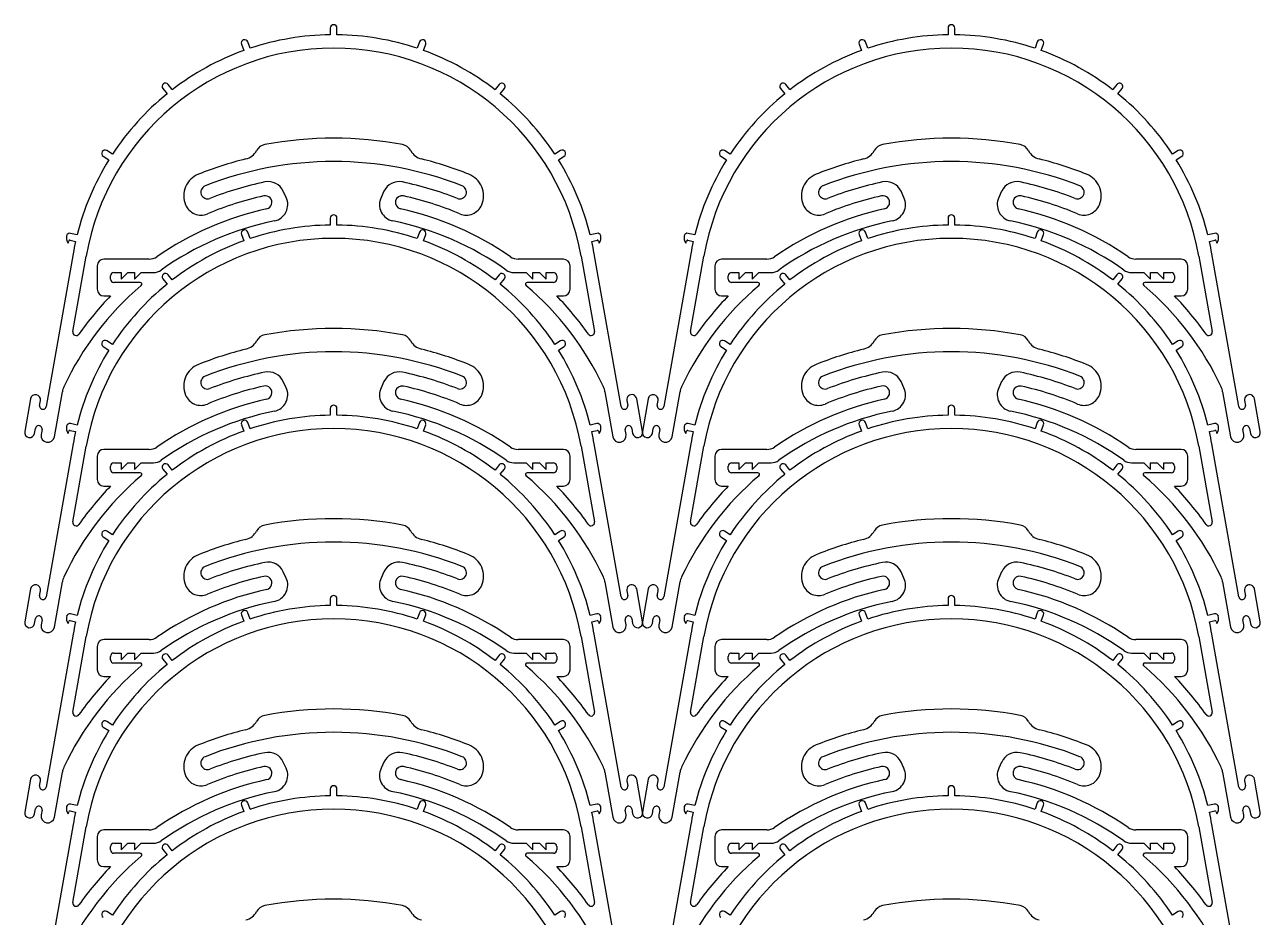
# Model space of a CAD drawing. Header units: millimetres. Extents: x 5 to 375, y 5 to 871.
# Drawn here: x 5.1 to 375.3, y 604 to 871.5 of the extents above; entities that cross this region are included whole.
import ezdxf

# ---------------------------------------------------------------- set-up
doc = ezdxf.new("R2010")
doc.units = ezdxf.units.MM
doc.header["$MEASUREMENT"] = 0

msp = doc.modelspace()

# ---------------------------------------------------------------- linework, layer by layer
at = {"color": 1}
for p, q in [((96.66, 870.46), (96.66, 868.45)), ((98.66, 868.45), (98.66, 870.46)), ((281.71, 870.46), (281.71, 868.45)), ((283.71, 868.45), (283.71, 870.46)), ((72.6, 864.39), (71.94, 866.29)), ((123.38, 866.29), (122.72, 864.39)), ((257.65, 864.39), (256.99, 866.29)), ((308.43, 866.29), (307.77, 864.39)), ((70.05, 865.63), (70.71, 863.73)), ((124.61, 863.73), (125.27, 865.63)), ((255.1, 865.63), (255.76, 863.73)), ((309.66, 863.73), (310.32, 865.63)), ((46.5, 852.33), (47.74, 850.76)), ((49.31, 852), (48.07, 853.57)), ((147.25, 853.57), (146.01, 852)), ((147.58, 850.76), (148.82, 852.33)), ((231.55, 852.33), (232.79, 850.76)), ((234.36, 852), (233.12, 853.57)), ((332.3, 853.57), (331.06, 852)), ((332.63, 850.76), (333.87, 852.33)), ((31.39, 832.65), (29.69, 833.73)), ((165.63, 833.73), (163.93, 832.65)), ((216.44, 832.65), (214.74, 833.73)), ((350.68, 833.73), (348.98, 832.65)), ((28.62, 832.04), (30.31, 830.96)), ((165.01, 830.96), (166.7, 832.04)), ((213.67, 832.04), (215.36, 830.96)), ((350.06, 830.96), (351.75, 832.04)), ((83.45, 819.69), (82.58, 821.55)), ((112.73, 821.55), (111.87, 819.69)), ((268.5, 819.69), (267.63, 821.55)), ((297.78, 821.55), (296.92, 819.69)), ((96.66, 813.46), (96.66, 811.45)), ((98.66, 811.45), (98.66, 813.46)), ((281.71, 813.46), (281.71, 811.45)), ((283.71, 811.45), (283.71, 813.46)), ((20.8, 808.49), (18.85, 808.95)), ((70.05, 808.63), (70.71, 806.73)), ((72.6, 807.39), (71.94, 809.29)), ((123.38, 809.29), (122.72, 807.39)), ((124.61, 806.73), (125.27, 808.63)), ((176.47, 808.95), (174.52, 808.49)), ((205.85, 808.49), (203.9, 808.95)), ((255.1, 808.63), (255.76, 806.73)), ((257.65, 807.39), (256.99, 809.29)), ((308.43, 809.29), (307.77, 807.39)), ((309.66, 806.73), (310.32, 808.63)), ((361.52, 808.95), (359.57, 808.49)), ((18.16, 806.03), (18.3, 806.64)), ((18.75, 806.92), (20.34, 806.54)), ((174.98, 806.54), (176.57, 806.92)), ((177.02, 806.64), (177.16, 806.03)), ((203.21, 806.03), (203.35, 806.64)), ((203.8, 806.92), (205.39, 806.54)), ((360.03, 806.54), (361.62, 806.92)), ((362.07, 806.64), (362.21, 806.03)), ((19.61, 802.85), (11.53, 757.06)), ((19.55, 779.51), (23.55, 802.16)), ((42.41, 801.22), (28.84, 801.22)), ((166.48, 801.22), (152.91, 801.22)), ((171.77, 802.16), (175.77, 779.51)), ((183.79, 757.06), (175.71, 802.85)), ((204.66, 802.85), (196.58, 757.06)), ((204.6, 779.51), (208.6, 802.16)), ((227.46, 801.22), (213.89, 801.22)), ((351.53, 801.22), (337.96, 801.22)), ((356.82, 802.16), (360.82, 779.51)), ((368.84, 757.06), (360.76, 802.85)), ((26.84, 799.22), (26.84, 792.22)), ((30.84, 795.22), (30.84, 796.22)), ((31.84, 797.22), (33.96, 797.22)), ((33.96, 797.22), (33.96, 795.22)), ((33.96, 795.22), (35.96, 797.22)), ((35.96, 797.22), (37.96, 797.22)), ((37.96, 797.22), (37.96, 795.22)), ((37.96, 795.22), (39.96, 797.22)), ((39.96, 797.22), (43.67, 797.22)), ((49.31, 795), (48.07, 796.57)), ((147.25, 796.57), (146.01, 795)), ((151.65, 797.22), (155.36, 797.22)), ((155.36, 797.22), (157.36, 795.22)), ((157.36, 795.22), (157.36, 797.22)), ((157.36, 797.22), (159.36, 797.22)), ((159.36, 797.22), (161.36, 795.22)), ((161.36, 795.22), (161.36, 797.22)), ((161.36, 797.22), (163.48, 797.22)), ((164.48, 796.22), (164.48, 795.22)), ((168.48, 792.22), (168.48, 799.22)), ((211.89, 799.22), (211.89, 792.22)), ((215.89, 795.22), (215.89, 796.22)), ((216.89, 797.22), (219.01, 797.22)), ((219.01, 797.22), (219.01, 795.22)), ((219.01, 795.22), (221.01, 797.22)), ((221.01, 797.22), (223.01, 797.22)), ((223.01, 797.22), (223.01, 795.22)), ((223.01, 795.22), (225.01, 797.22)), ((225.01, 797.22), (228.72, 797.22)), ((234.36, 795), (233.12, 796.57)), ((332.3, 796.57), (331.06, 795)), ((336.7, 797.22), (340.41, 797.22)), ((340.41, 797.22), (342.41, 795.22)), ((342.41, 795.22), (342.41, 797.22)), ((342.41, 797.22), (344.41, 797.22)), ((344.41, 797.22), (346.41, 795.22)), ((346.41, 795.22), (346.41, 797.22)), ((346.41, 797.22), (348.53, 797.22)), ((349.53, 796.22), (349.53, 795.22)), ((353.53, 792.22), (353.53, 799.22)), ((39.71, 794.22), (31.84, 794.22)), ((46.5, 795.33), (47.74, 793.76)), ((147.58, 793.76), (148.82, 795.33)), ((163.48, 794.22), (155.61, 794.22)), ((224.76, 794.22), (216.89, 794.22)), ((231.55, 795.33), (232.79, 793.76)), ((332.63, 793.76), (333.87, 795.33)), ((348.53, 794.22), (340.66, 794.22)), ((28.84, 790.22), (30.84, 790.22)), ((164.48, 790.22), (166.48, 790.22)), ((213.89, 790.22), (215.89, 790.22)), ((349.53, 790.22), (351.53, 790.22)), ((28.62, 775.04), (30.31, 773.96)), ((31.39, 775.65), (29.69, 776.73)), ((165.63, 776.73), (163.93, 775.65)), ((165.01, 773.96), (166.7, 775.04)), ((213.67, 775.04), (215.36, 773.96)), ((216.44, 775.65), (214.74, 776.73)), ((350.68, 776.73), (348.98, 775.65)), ((350.06, 773.96), (351.75, 775.04)), ((83.45, 762.69), (82.58, 764.55)), ((112.73, 764.55), (111.87, 762.69)), ((268.5, 762.69), (267.63, 764.55)), ((297.78, 764.55), (296.92, 762.69)), ((6.87, 759.4), (5.13, 749.55)), ((9.56, 757.4), (9.82, 758.88)), ((13.99, 747.99), (16.38, 761.5)), ((178.94, 761.5), (181.33, 747.99)), ((185.5, 758.88), (185.76, 757.4)), ((190.19, 749.55), (188.45, 759.4)), ((191.92, 759.4), (190.18, 749.55)), ((194.61, 757.4), (194.87, 758.88)), ((199.04, 747.99), (201.43, 761.5)), ((363.99, 761.5), (366.38, 747.99)), ((370.55, 758.88), (370.81, 757.4)), ((375.24, 749.55), (373.5, 759.4)), ((96.66, 756.46), (96.66, 754.45)), ((98.66, 754.45), (98.66, 756.46)), ((281.71, 756.46), (281.71, 754.45)), ((283.71, 754.45), (283.71, 756.46)), ((20.8, 751.49), (18.85, 751.95)), ((70.05, 751.63), (70.71, 749.73)), ((72.6, 750.39), (71.94, 752.29)), ((123.38, 752.29), (122.72, 750.39)), ((124.61, 749.73), (125.27, 751.63)), ((176.47, 751.95), (174.52, 751.49)), ((205.85, 751.49), (203.9, 751.95)), ((255.1, 751.63), (255.76, 749.73)), ((257.65, 750.39), (256.99, 752.29)), ((308.43, 752.29), (307.77, 750.39)), ((309.66, 749.73), (310.32, 751.63)), ((361.52, 751.95), (359.57, 751.49)), ((8.09, 749.03), (8.35, 750.51)), ((10.32, 750.16), (10.05, 748.69)), ((18.16, 749.03), (18.3, 749.64)), ((18.75, 749.92), (20.34, 749.54)), ((174.98, 749.54), (176.57, 749.92)), ((177.02, 749.64), (177.16, 749.03)), ((185.26, 748.69), (185, 750.16)), ((186.97, 750.51), (187.23, 749.03)), ((193.14, 749.03), (193.4, 750.51)), ((195.37, 750.16), (195.1, 748.69)), ((203.21, 749.03), (203.35, 749.64)), ((203.8, 749.92), (205.39, 749.54)), ((360.03, 749.54), (361.62, 749.92)), ((362.07, 749.64), (362.21, 749.03)), ((370.31, 748.69), (370.05, 750.16)), ((372.02, 750.51), (372.28, 749.03)), ((19.61, 745.85), (11.53, 700.06)), ((19.55, 722.51), (23.55, 745.16)), ((42.41, 744.22), (28.84, 744.22)), ((166.48, 744.22), (152.91, 744.22)), ((171.77, 745.16), (175.77, 722.51)), ((183.79, 700.06), (175.71, 745.85)), ((204.66, 745.85), (196.58, 700.06)), ((204.6, 722.51), (208.6, 745.16)), ((227.46, 744.22), (213.89, 744.22)), ((351.53, 744.22), (337.96, 744.22)), ((356.82, 745.16), (360.82, 722.51)), ((368.84, 700.06), (360.76, 745.85)), ((26.84, 742.22), (26.84, 735.22)), ((168.48, 735.22), (168.48, 742.22)), ((211.89, 742.22), (211.89, 735.22)), ((353.53, 735.22), (353.53, 742.22)), ((30.84, 738.22), (30.84, 739.22)), ((31.84, 740.22), (33.96, 740.22)), ((39.71, 737.22), (31.84, 737.22)), ((33.96, 740.22), (33.96, 738.22)), ((33.96, 738.22), (35.96, 740.22)), ((35.96, 740.22), (37.96, 740.22)), ((37.96, 740.22), (37.96, 738.22)), ((37.96, 738.22), (39.96, 740.22)), ((39.96, 740.22), (43.67, 740.22)), ((46.5, 738.33), (47.74, 736.76)), ((49.31, 738), (48.07, 739.57)), ((147.25, 739.57), (146.01, 738)), ((147.58, 736.76), (148.82, 738.33)), ((151.65, 740.22), (155.36, 740.22)), ((155.36, 740.22), (157.36, 738.22)), ((163.48, 737.22), (155.61, 737.22)), ((157.36, 738.22), (157.36, 740.22)), ((157.36, 740.22), (159.36, 740.22)), ((159.36, 740.22), (161.36, 738.22)), ((161.36, 738.22), (161.36, 740.22)), ((161.36, 740.22), (163.48, 740.22)), ((164.48, 739.22), (164.48, 738.22)), ((215.89, 738.22), (215.89, 739.22)), ((216.89, 740.22), (219.01, 740.22)), ((224.76, 737.22), (216.89, 737.22)), ((219.01, 740.22), (219.01, 738.22)), ((219.01, 738.22), (221.01, 740.22)), ((221.01, 740.22), (223.01, 740.22)), ((223.01, 740.22), (223.01, 738.22)), ((223.01, 738.22), (225.01, 740.22)), ((225.01, 740.22), (228.72, 740.22)), ((231.55, 738.33), (232.79, 736.76)), ((234.36, 738), (233.12, 739.57)), ((332.3, 739.57), (331.06, 738)), ((332.63, 736.76), (333.87, 738.33)), ((336.7, 740.22), (340.41, 740.22)), ((340.41, 740.22), (342.41, 738.22)), ((348.53, 737.22), (340.66, 737.22)), ((342.41, 738.22), (342.41, 740.22)), ((342.41, 740.22), (344.41, 740.22)), ((344.41, 740.22), (346.41, 738.22)), ((346.41, 738.22), (346.41, 740.22)), ((346.41, 740.22), (348.53, 740.22)), ((349.53, 739.22), (349.53, 738.22)), ((28.84, 733.22), (30.84, 733.22)), ((164.48, 733.22), (166.48, 733.22)), ((213.89, 733.22), (215.89, 733.22)), ((349.53, 733.22), (351.53, 733.22)), ((31.39, 718.65), (29.69, 719.73)), ((165.63, 719.73), (163.93, 718.65)), ((216.44, 718.65), (214.74, 719.73)), ((350.68, 719.73), (348.98, 718.65)), ((28.62, 718.04), (30.31, 716.96)), ((165.01, 716.96), (166.7, 718.04)), ((213.67, 718.04), (215.36, 716.96)), ((350.06, 716.96), (351.75, 718.04)), ((83.45, 705.69), (82.58, 707.55)), ((112.73, 707.55), (111.87, 705.69)), ((268.5, 705.69), (267.63, 707.55)), ((297.78, 707.55), (296.92, 705.69)), ((13.99, 690.99), (16.38, 704.5)), ((178.94, 704.5), (181.33, 690.99)), ((199.04, 690.99), (201.43, 704.5)), ((363.99, 704.5), (366.38, 690.99)), ((6.87, 702.4), (5.13, 692.55)), ((9.56, 700.4), (9.82, 701.88)), ((185.5, 701.88), (185.76, 700.4)), ((190.19, 692.55), (188.45, 702.4)), ((191.92, 702.4), (190.18, 692.55)), ((194.61, 700.4), (194.87, 701.88)), ((370.55, 701.88), (370.81, 700.4)), ((375.24, 692.55), (373.5, 702.4)), ((96.66, 699.46), (96.66, 697.45)), ((98.66, 697.45), (98.66, 699.46)), ((281.71, 699.46), (281.71, 697.45)), ((283.71, 697.45), (283.71, 699.46)), ((8.09, 692.03), (8.35, 693.51)), ((10.32, 693.16), (10.05, 691.69)), ((18.16, 692.03), (18.3, 692.64)), ((18.75, 692.92), (20.34, 692.54)), ((20.8, 694.49), (18.85, 694.95)), ((70.05, 694.63), (70.71, 692.73)), ((72.6, 693.39), (71.94, 695.29)), ((123.38, 695.29), (122.72, 693.39)), ((124.61, 692.73), (125.27, 694.63)), ((176.47, 694.95), (174.52, 694.49)), ((174.98, 692.54), (176.57, 692.92)), ((177.02, 692.64), (177.16, 692.03)), ((185.26, 691.69), (185, 693.16)), ((186.97, 693.51), (187.23, 692.03)), ((193.14, 692.03), (193.4, 693.51)), ((195.37, 693.16), (195.1, 691.69)), ((203.21, 692.03), (203.35, 692.64)), ((203.8, 692.92), (205.39, 692.54)), ((205.85, 694.49), (203.9, 694.95)), ((255.1, 694.63), (255.76, 692.73)), ((257.65, 693.39), (256.99, 695.29)), ((308.43, 695.29), (307.77, 693.39)), ((309.66, 692.73), (310.32, 694.63)), ((361.52, 694.95), (359.57, 694.49)), ((360.03, 692.54), (361.62, 692.92)), ((362.07, 692.64), (362.21, 692.03)), ((370.31, 691.69), (370.05, 693.16)), ((372.02, 693.51), (372.28, 692.03)), ((19.61, 688.85), (11.53, 643.06)), ((183.79, 643.06), (175.71, 688.85)), ((204.66, 688.85), (196.58, 643.06)), ((368.84, 643.06), (360.76, 688.85)), ((19.55, 665.51), (23.55, 688.16)), ((26.84, 685.22), (26.84, 678.22)), ((42.41, 687.22), (28.84, 687.22)), ((166.48, 687.22), (152.91, 687.22)), ((168.48, 678.22), (168.48, 685.22)), ((171.77, 688.16), (175.77, 665.51)), ((204.6, 665.51), (208.6, 688.16)), ((211.89, 685.22), (211.89, 678.22)), ((227.46, 687.22), (213.89, 687.22)), ((351.53, 687.22), (337.96, 687.22)), ((353.53, 678.22), (353.53, 685.22)), ((356.82, 688.16), (360.82, 665.51)), ((30.84, 681.22), (30.84, 682.22)), ((31.84, 683.22), (33.96, 683.22)), ((33.96, 683.22), (33.96, 681.22)), ((33.96, 681.22), (35.96, 683.22)), ((35.96, 683.22), (37.96, 683.22)), ((37.96, 683.22), (37.96, 681.22)), ((37.96, 681.22), (39.96, 683.22)), ((39.96, 683.22), (43.67, 683.22)), ((46.5, 681.33), (47.74, 679.76)), ((49.31, 681), (48.07, 682.57)), ((147.25, 682.57), (146.01, 681)), ((147.58, 679.76), (148.82, 681.33)), ((151.65, 683.22), (155.36, 683.22)), ((155.36, 683.22), (157.36, 681.22)), ((157.36, 681.22), (157.36, 683.22)), ((157.36, 683.22), (159.36, 683.22)), ((159.36, 683.22), (161.36, 681.22)), ((161.36, 681.22), (161.36, 683.22)), ((161.36, 683.22), (163.48, 683.22)), ((164.48, 682.22), (164.48, 681.22)), ((215.89, 681.22), (215.89, 682.22)), ((216.89, 683.22), (219.01, 683.22)), ((219.01, 683.22), (219.01, 681.22)), ((219.01, 681.22), (221.01, 683.22)), ((221.01, 683.22), (223.01, 683.22)), ((223.01, 683.22), (223.01, 681.22)), ((223.01, 681.22), (225.01, 683.22)), ((225.01, 683.22), (228.72, 683.22)), ((231.55, 681.33), (232.79, 679.76)), ((234.36, 681), (233.12, 682.57)), ((332.3, 682.57), (331.06, 681)), ((332.63, 679.76), (333.87, 681.33)), ((336.7, 683.22), (340.41, 683.22)), ((340.41, 683.22), (342.41, 681.22)), ((342.41, 681.22), (342.41, 683.22)), ((342.41, 683.22), (344.41, 683.22)), ((344.41, 683.22), (346.41, 681.22)), ((346.41, 681.22), (346.41, 683.22)), ((346.41, 683.22), (348.53, 683.22)), ((349.53, 682.22), (349.53, 681.22)), ((39.71, 680.22), (31.84, 680.22)), ((163.48, 680.22), (155.61, 680.22)), ((224.76, 680.22), (216.89, 680.22)), ((348.53, 680.22), (340.66, 680.22)), ((28.84, 676.22), (30.84, 676.22)), ((164.48, 676.22), (166.48, 676.22)), ((213.89, 676.22), (215.89, 676.22)), ((349.53, 676.22), (351.53, 676.22)), ((31.39, 661.65), (29.69, 662.73)), ((165.63, 662.73), (163.93, 661.65)), ((216.44, 661.65), (214.74, 662.73)), ((350.68, 662.73), (348.98, 661.65)), ((28.62, 661.04), (30.31, 659.96)), ((165.01, 659.96), (166.7, 661.04)), ((213.67, 661.04), (215.36, 659.96)), ((350.06, 659.96), (351.75, 661.04)), ((83.45, 648.69), (82.58, 650.55)), ((112.73, 650.55), (111.87, 648.69)), ((268.5, 648.69), (267.63, 650.55)), ((297.78, 650.55), (296.92, 648.69)), ((6.87, 645.4), (5.13, 635.55)), ((9.56, 643.4), (9.82, 644.88)), ((13.99, 633.99), (16.38, 647.5)), ((178.94, 647.5), (181.33, 633.99)), ((185.5, 644.88), (185.76, 643.4)), ((190.19, 635.55), (188.45, 645.4)), ((191.92, 645.4), (190.18, 635.55)), ((194.61, 643.4), (194.87, 644.88)), ((199.04, 633.99), (201.43, 647.5)), ((363.99, 647.5), (366.38, 633.99)), ((370.55, 644.88), (370.81, 643.4)), ((375.24, 635.55), (373.5, 645.4)), ((96.66, 642.46), (96.66, 640.45)), ((98.66, 640.45), (98.66, 642.46)), ((281.71, 642.46), (281.71, 640.45)), ((283.71, 640.45), (283.71, 642.46)), ((20.8, 637.49), (18.85, 637.95)), ((70.05, 637.63), (70.71, 635.73)), ((72.6, 636.39), (71.94, 638.29)), ((123.38, 638.29), (122.72, 636.39)), ((124.61, 635.73), (125.27, 637.63)), ((176.47, 637.95), (174.52, 637.49)), ((205.85, 637.49), (203.9, 637.95)), ((255.1, 637.63), (255.76, 635.73)), ((257.65, 636.39), (256.99, 638.29)), ((308.43, 638.29), (307.77, 636.39)), ((309.66, 635.73), (310.32, 637.63)), ((361.52, 637.95), (359.57, 637.49)), ((8.09, 635.03), (8.35, 636.51)), ((10.32, 636.16), (10.05, 634.69)), ((18.16, 635.03), (18.3, 635.64)), ((18.75, 635.92), (20.34, 635.54)), ((174.98, 635.54), (176.57, 635.92)), ((177.02, 635.64), (177.16, 635.03)), ((185.26, 634.69), (185, 636.16)), ((186.97, 636.51), (187.23, 635.03)), ((193.14, 635.03), (193.4, 636.51)), ((195.37, 636.16), (195.1, 634.69)), ((203.21, 635.03), (203.35, 635.64)), ((203.8, 635.92), (205.39, 635.54)), ((360.03, 635.54), (361.62, 635.92)), ((362.07, 635.64), (362.21, 635.03)), ((370.31, 634.69), (370.05, 636.16)), ((372.02, 636.51), (372.28, 635.03)), ((19.61, 631.85), (11.53, 586.06)), ((19.55, 608.51), (23.55, 631.16)), ((42.41, 630.22), (28.84, 630.22)), ((166.48, 630.22), (152.91, 630.22)), ((171.77, 631.16), (175.77, 608.51)), ((183.79, 586.06), (175.71, 631.85)), ((204.66, 631.85), (196.58, 586.06)), ((204.6, 608.51), (208.6, 631.16)), ((227.46, 630.22), (213.89, 630.22)), ((351.53, 630.22), (337.96, 630.22)), ((356.82, 631.16), (360.82, 608.51)), ((368.84, 586.06), (360.76, 631.85)), ((26.84, 628.22), (26.84, 621.22)), ((31.84, 626.22), (33.96, 626.22)), ((33.96, 626.22), (33.96, 624.22)), ((33.96, 624.22), (35.96, 626.22)), ((35.96, 626.22), (37.96, 626.22)), ((37.96, 626.22), (37.96, 624.22)), ((37.96, 624.22), (39.96, 626.22)), ((39.96, 626.22), (43.67, 626.22)), ((49.31, 624), (48.07, 625.57)), ((147.25, 625.57), (146.01, 624)), ((151.65, 626.22), (155.36, 626.22)), ((155.36, 626.22), (157.36, 624.22)), ((157.36, 624.22), (157.36, 626.22)), ((157.36, 626.22), (159.36, 626.22)), ((159.36, 626.22), (161.36, 624.22)), ((161.36, 624.22), (161.36, 626.22)), ((161.36, 626.22), (163.48, 626.22)), ((168.48, 621.22), (168.48, 628.22)), ((211.89, 628.22), (211.89, 621.22)), ((216.89, 626.22), (219.01, 626.22)), ((219.01, 626.22), (219.01, 624.22)), ((219.01, 624.22), (221.01, 626.22)), ((221.01, 626.22), (223.01, 626.22)), ((223.01, 626.22), (223.01, 624.22)), ((223.01, 624.22), (225.01, 626.22)), ((225.01, 626.22), (228.72, 626.22)), ((234.36, 624), (233.12, 625.57)), ((332.3, 625.57), (331.06, 624)), ((336.7, 626.22), (340.41, 626.22)), ((340.41, 626.22), (342.41, 624.22)), ((342.41, 624.22), (342.41, 626.22)), ((342.41, 626.22), (344.41, 626.22)), ((344.41, 626.22), (346.41, 624.22)), ((346.41, 624.22), (346.41, 626.22)), ((346.41, 626.22), (348.53, 626.22)), ((353.53, 621.22), (353.53, 628.22)), ((30.84, 624.22), (30.84, 625.22)), ((39.71, 623.22), (31.84, 623.22)), ((46.5, 624.33), (47.74, 622.76)), ((147.58, 622.76), (148.82, 624.33)), ((163.48, 623.22), (155.61, 623.22)), ((164.48, 625.22), (164.48, 624.22)), ((215.89, 624.22), (215.89, 625.22)), ((224.76, 623.22), (216.89, 623.22)), ((231.55, 624.33), (232.79, 622.76)), ((332.63, 622.76), (333.87, 624.33)), ((348.53, 623.22), (340.66, 623.22)), ((349.53, 625.22), (349.53, 624.22)), ((28.84, 619.22), (30.84, 619.22)), ((164.48, 619.22), (166.48, 619.22)), ((213.89, 619.22), (215.89, 619.22)), ((349.53, 619.22), (351.53, 619.22)), ((31.39, 604.65), (29.69, 605.73)), ((165.63, 605.73), (163.93, 604.65)), ((216.44, 604.65), (214.74, 605.73)), ((350.68, 605.73), (348.98, 604.65))]:
    msp.add_line(p, q, dxfattribs=at)
for centre, radius, start, end in [((97.66, 870.46), 1, 0, 180), ((282.71, 870.46), 1, 0, 180), ((70.99, 865.96), 1, 19.1625, 199.1625), ((97.66, 789.22), 79.23, 90.7231, 108.4394), ((97.66, 789.22), 79.23, 71.5606, 89.2769), ((124.32, 865.96), 1, 340.8375, 160.8375), ((256.04, 865.96), 1, 19.1625, 199.1625), ((282.71, 789.22), 79.23, 90.7231, 108.4394), ((282.71, 789.22), 79.23, 71.5606, 89.2769), ((309.37, 865.96), 1, 340.8375, 160.8375), ((97.66, 789.22), 75.23, 9.9005, 170.0995), ((97.66, 789.22), 79.23, 109.8857, 127.602), ((97.66, 789.22), 79.23, 52.398, 70.1143), ((282.71, 789.22), 75.23, 9.9005, 170.0995), ((282.71, 789.22), 79.23, 109.8857, 127.602), ((282.71, 789.22), 79.23, 52.398, 70.1143), ((47.28, 852.95), 1, 38.3251, 218.3251), ((148.04, 852.95), 1, 321.6749, 141.6749), ((232.33, 852.95), 1, 38.3251, 218.3251), ((333.09, 852.95), 1, 321.6749, 141.6749), ((97.66, 789.22), 79.23, 129.0482, 146.7645), ((97.66, 789.22), 79.23, 33.2355, 50.9518), ((282.71, 789.22), 79.23, 129.0482, 146.7645), ((282.71, 789.22), 79.23, 33.2355, 50.9518), ((97.66, 725.28), 112.18, 79.3958, 100.6042), ((282.71, 725.28), 112.18, 79.3958, 100.6042), ((29.16, 832.89), 1, 57.4876, 237.4876), ((70.16, 836.1), 5, 283.9379, 331.9714), ((77.66, 832.1), 3.5, 100.6044, 151.9714), ((117.66, 832.1), 3.5, 28.0286, 79.3958), ((125.16, 836.1), 5, 208.0286, 256.0621), ((166.16, 832.89), 1, 302.5124, 122.5124), ((214.21, 832.89), 1, 57.4876, 237.4876), ((255.21, 836.1), 5, 283.9379, 331.9714), ((262.71, 832.1), 3.5, 100.6044, 151.9714), ((302.71, 832.1), 3.5, 28.0286, 79.3958), ((310.21, 836.1), 5, 208.0286, 256.0621), ((351.21, 832.89), 1, 302.5124, 122.5124), ((97.66, 789.22), 79.23, 148.2108, 165.9271), ((97.66, 725.28), 109.18, 103.9379, 111.7758), ((97.66, 725.28), 105.18, 68.5144, 111.4856), ((97.66, 725.28), 109.18, 68.2242, 76.0621), ((97.66, 789.22), 79.23, 14.0729, 31.7892), ((282.71, 789.22), 79.23, 148.2108, 165.9271), ((282.71, 725.28), 109.18, 103.9379, 111.7758), ((282.71, 725.28), 105.18, 68.5144, 111.4856), ((282.71, 725.28), 109.18, 68.2242, 76.0621), ((282.71, 789.22), 79.23, 14.0729, 31.7892), ((59.75, 820.17), 7, 111.7758, 202.3365), ((135.57, 820.17), 7, 337.6635, 68.2242), ((244.8, 820.17), 7, 111.7758, 202.3365), ((320.62, 820.17), 7, 337.6635, 68.2242), ((59.87, 821.29), 2, 111.4856, 291.4856), ((97.66, 725.28), 101.18, 101.762, 111.4856), ((78.05, 819.44), 5, 25, 101.762), ((117.27, 819.44), 5, 78.238, 155), ((97.66, 725.28), 101.18, 68.5144, 78.238), ((135.45, 821.29), 2, 248.5144, 68.5144), ((244.92, 821.29), 2, 111.4856, 291.4856), ((282.71, 725.28), 101.18, 101.762, 111.4856), ((263.1, 819.44), 5, 25, 101.762), ((302.32, 819.44), 5, 78.238, 155), ((282.71, 725.28), 101.18, 68.5144, 78.238), ((320.5, 821.29), 2, 248.5144, 68.5144), ((97.66, 725.28), 97.18, 102.4269, 112.8973), ((77.18, 818.23), 2, 282.4269, 102.4269), ((78.92, 817.58), 5, 281.4756, 25), ((116.4, 817.58), 5, 155, 258.5244), ((118.14, 818.23), 2, 77.5731, 257.5731), ((97.66, 725.28), 97.18, 67.1027, 77.5731), ((282.71, 725.28), 97.18, 102.4269, 112.8973), ((262.23, 818.23), 2, 282.4269, 102.4269), ((263.97, 817.58), 5, 281.4756, 25), ((301.45, 817.58), 5, 155, 258.5244), ((303.19, 818.23), 2, 77.5731, 257.5731), ((282.71, 725.28), 97.18, 67.1027, 77.5731), ((97.66, 725.28), 93.18, 102.4269, 124.6485), ((57.9, 819.41), 5, 202.3365, 292.8973), ((97.66, 813.46), 1, 0, 180), ((97.66, 725.28), 93.18, 55.3515, 77.5731), ((137.42, 819.41), 5, 247.1027, 337.6635), ((282.71, 725.28), 93.18, 102.4269, 124.6485), ((242.95, 819.41), 5, 202.3365, 292.8973), ((282.71, 813.46), 1, 0, 180), ((282.71, 725.28), 93.18, 55.3515, 77.5731), ((322.47, 819.41), 5, 247.1027, 337.6635), ((97.66, 725.28), 89.18, 101.4756, 125.4084), ((97.66, 732.22), 79.23, 90.7231, 108.4394), ((97.66, 732.22), 79.23, 71.5606, 89.2769), ((97.66, 725.28), 89.18, 54.5916, 78.5244), ((282.71, 725.28), 89.18, 101.4756, 125.4084), ((282.71, 732.22), 79.23, 90.7231, 108.4394), ((282.71, 732.22), 79.23, 71.5606, 89.2769), ((282.71, 725.28), 89.18, 54.5916, 78.5244), ((20.08, 807.63), 2.5, 166.6502, 219.7803), ((18.62, 807.98), 1, 76.6502, 166.6502), ((97.66, 732.22), 75.23, 9.9005, 170.0995), ((70.99, 808.96), 1, 19.1625, 199.1625), ((124.32, 808.96), 1, 340.8375, 160.8375), ((176.7, 807.98), 1, 13.3498, 103.3498), ((175.24, 807.63), 2.5, 320.2197, 13.3498), ((205.13, 807.63), 2.5, 166.6502, 219.7803), ((203.67, 807.98), 1, 76.6502, 166.6502), ((282.71, 732.22), 75.23, 9.9005, 170.0995), ((256.04, 808.96), 1, 19.1625, 199.1625), ((309.37, 808.96), 1, 340.8375, 160.8375), ((361.75, 807.98), 1, 13.3498, 103.3498), ((360.29, 807.63), 2.5, 320.2197, 13.3498), ((18.67, 806.56), 0.375, 76.651, 166.6502), ((97.66, 789.22), 79.23, 167.3733, 170.0969), ((97.66, 732.22), 79.23, 109.8857, 127.602), ((97.66, 732.22), 79.23, 52.398, 70.1143), ((97.66, 789.22), 79.23, 9.9031, 12.6267), ((176.65, 806.56), 0.375, 13.3498, 103.349), ((203.72, 806.56), 0.375, 76.651, 166.6502), ((282.71, 789.22), 79.23, 167.3733, 170.0969), ((282.71, 732.22), 79.23, 109.8857, 127.602), ((282.71, 732.22), 79.23, 52.398, 70.1143), ((282.71, 789.22), 79.23, 9.9031, 12.6267), ((361.7, 806.56), 0.375, 13.3498, 103.349), ((28.84, 799.22), 2, 90, 180), ((42.41, 805.22), 4, 270, 304.6485), ((152.91, 805.22), 4, 235.3515, 270), ((166.48, 799.22), 2, 0, 90), ((213.89, 799.22), 2, 90, 180), ((227.46, 805.22), 4, 270, 304.6485), ((337.96, 805.22), 4, 235.3515, 270), ((351.53, 799.22), 2, 0, 90), ((31.84, 796.22), 1, 90, 180), ((43.67, 801.22), 4, 270, 305.4084), ((47.28, 795.95), 1, 38.3251, 218.3251), ((148.04, 795.95), 1, 321.6749, 141.6749), ((151.65, 801.22), 4, 234.5916, 270), ((163.48, 796.22), 1, 0, 90), ((216.89, 796.22), 1, 90, 180), ((228.72, 801.22), 4, 270, 305.4084), ((232.33, 795.95), 1, 38.3251, 218.3251), ((333.09, 795.95), 1, 321.6749, 141.6749), ((336.7, 801.22), 4, 234.5916, 270), ((348.53, 796.22), 1, 0, 90), ((97.66, 725.28), 89.18, 130.2509, 154.9771), ((28.84, 792.22), 2, 180, 270), ((31.84, 795.22), 1, 180, 270), ((97.66, 732.22), 79.23, 129.0482, 146.7645), ((39.71, 793.72), 0.5, 310.2509, 90), ((97.66, 732.22), 79.23, 33.2355, 50.9518), ((155.61, 793.72), 0.5, 90, 229.7491), ((97.66, 725.28), 89.18, 25.0229, 49.7491), ((163.48, 795.22), 1, 270, 0), ((166.48, 792.22), 2, 270, 0), ((282.71, 725.28), 89.18, 130.2509, 154.9771), ((213.89, 792.22), 2, 180, 270), ((216.89, 795.22), 1, 180, 270), ((282.71, 732.22), 79.23, 129.0482, 146.7645), ((224.76, 793.72), 0.5, 310.2509, 90), ((282.71, 732.22), 79.23, 33.2355, 50.9518), ((340.66, 793.72), 0.5, 90, 229.7491), ((282.71, 725.28), 89.18, 25.0229, 49.7491), ((348.53, 795.22), 1, 270, 0), ((351.53, 792.22), 2, 270, 0), ((97.66, 725.28), 93.18, 135.8137, 144.9729), ((97.66, 725.28), 93.18, 35.0271, 44.1863), ((282.71, 725.28), 93.18, 135.8137, 144.9729), ((282.71, 725.28), 93.18, 35.0271, 44.1863), ((20.54, 779.33), 1, 170, 324.9729), ((77.66, 775.1), 3.5, 100.6044, 151.9714), ((97.66, 668.28), 112.18, 79.3958, 100.6042), ((117.66, 775.1), 3.5, 28.0286, 79.3958), ((174.78, 779.33), 1, 215.0271, 10), ((205.59, 779.33), 1, 170, 324.9729), ((262.71, 775.1), 3.5, 100.6044, 151.9714), ((282.71, 668.28), 112.18, 79.3958, 100.6042), ((302.71, 775.1), 3.5, 28.0286, 79.3958), ((359.83, 779.33), 1, 215.0271, 10), ((97.66, 732.22), 79.23, 148.2108, 165.9271), ((29.16, 775.89), 1, 57.4876, 237.4876), ((97.66, 668.28), 109.18, 103.9379, 111.7758), ((70.16, 779.1), 5, 283.9379, 331.9714), ((125.16, 779.1), 5, 208.0286, 256.0621), ((97.66, 668.28), 109.18, 68.2242, 76.0621), ((97.66, 732.22), 79.23, 14.0729, 31.7892), ((166.16, 775.89), 1, 302.5124, 122.5124), ((282.71, 732.22), 79.23, 148.2108, 165.9271), ((214.21, 775.89), 1, 57.4876, 237.4876), ((282.71, 668.28), 109.18, 103.9379, 111.7758), ((255.21, 779.1), 5, 283.9379, 331.9714), ((310.21, 779.1), 5, 208.0286, 256.0621), ((282.71, 668.28), 109.18, 68.2242, 76.0621), ((282.71, 732.22), 79.23, 14.0729, 31.7892), ((351.21, 775.89), 1, 302.5124, 122.5124), ((97.66, 668.28), 105.18, 68.5144, 111.4856), ((282.71, 668.28), 105.18, 68.5144, 111.4856), ((59.75, 763.17), 7, 111.7758, 202.3365), ((97.66, 668.28), 101.18, 101.762, 111.4856), ((78.05, 762.44), 5, 25, 101.762), ((117.27, 762.44), 5, 78.238, 155), ((97.66, 668.28), 101.18, 68.5144, 78.238), ((135.57, 763.17), 7, 337.6635, 68.2242), ((244.8, 763.17), 7, 111.7758, 202.3365), ((282.71, 668.28), 101.18, 101.762, 111.4856), ((263.1, 762.44), 5, 25, 101.762), ((302.32, 762.44), 5, 78.238, 155), ((282.71, 668.28), 101.18, 68.5144, 78.238), ((320.62, 763.17), 7, 337.6635, 68.2242), ((22.29, 760.46), 6, 154.9771, 170), ((59.87, 764.29), 2, 111.4856, 291.4856), ((97.66, 668.28), 97.18, 102.4269, 112.8973), ((77.18, 761.23), 2, 282.4269, 102.4269), ((78.92, 760.58), 5, 281.4756, 25), ((116.4, 760.58), 5, 155, 258.5244), ((118.14, 761.23), 2, 77.5731, 257.5731), ((97.66, 668.28), 97.18, 67.1027, 77.5731), ((135.45, 764.29), 2, 248.5144, 68.5144), ((173.03, 760.46), 6, 10, 25.0229), ((207.34, 760.46), 6, 154.9771, 170), ((244.92, 764.29), 2, 111.4856, 291.4856), ((282.71, 668.28), 97.18, 102.4269, 112.8973), ((262.23, 761.23), 2, 282.4269, 102.4269), ((263.97, 760.58), 5, 281.4756, 25), ((301.45, 760.58), 5, 155, 258.5244), ((303.19, 761.23), 2, 77.5731, 257.5731), ((282.71, 668.28), 97.18, 67.1027, 77.5731), ((320.5, 764.29), 2, 248.5144, 68.5144), ((358.08, 760.46), 6, 10, 25.0229), ((8.34, 759.14), 1.5, 350, 170), ((97.66, 668.28), 93.18, 102.4269, 124.6485), ((57.9, 762.41), 5, 202.3365, 292.8973), ((97.66, 668.28), 93.18, 55.3515, 77.5731), ((137.42, 762.41), 5, 247.1027, 337.6635), ((186.97, 759.14), 1.5, 10, 190), ((193.39, 759.14), 1.5, 350, 170), ((282.71, 668.28), 93.18, 102.4269, 124.6485), ((242.95, 762.41), 5, 202.3365, 292.8973), ((282.71, 668.28), 93.18, 55.3515, 77.5731), ((322.47, 762.41), 5, 247.1027, 337.6635), ((372.02, 759.14), 1.5, 10, 190), ((10.55, 757.23), 1, 169.9996, 349.9997), ((97.66, 668.28), 89.18, 101.4756, 125.4084), ((97.66, 756.46), 1, 0, 180), ((97.66, 668.28), 89.18, 54.5916, 78.5244), ((184.77, 757.23), 1, 190.0003, 10.0004), ((195.6, 757.23), 1, 169.9996, 349.9997), ((282.71, 668.28), 89.18, 101.4756, 125.4084), ((282.71, 756.46), 1, 0, 180), ((282.71, 668.28), 89.18, 54.5916, 78.5244), ((369.82, 757.23), 1, 190.0003, 10.0004), ((18.62, 750.98), 1, 76.6502, 166.6502), ((70.99, 751.96), 1, 19.1625, 199.1625), ((97.66, 675.22), 79.23, 90.7231, 108.4394), ((97.66, 675.22), 79.23, 71.5606, 89.2769), ((124.32, 751.96), 1, 340.8375, 160.8375), ((176.7, 750.98), 1, 13.3498, 103.3498), ((203.67, 750.98), 1, 76.6502, 166.6502), ((256.04, 751.96), 1, 19.1625, 199.1625), ((282.71, 675.22), 79.23, 90.7231, 108.4394), ((282.71, 675.22), 79.23, 71.5606, 89.2769), ((309.37, 751.96), 1, 340.8375, 160.8375), ((361.75, 750.98), 1, 13.3498, 103.3498), ((6.61, 749.29), 1.5, 170, 350), ((9.33, 750.34), 1, 349.9996, 169.9999), ((12.02, 748.34), 2, 170, 350), ((20.08, 750.63), 2.5, 166.6502, 219.7803), ((18.67, 749.56), 0.375, 76.651, 166.6502), ((97.66, 732.22), 79.23, 167.3733, 170.0969), ((97.66, 675.22), 75.23, 9.9005, 170.0995), ((97.66, 675.22), 79.23, 109.8857, 127.602), ((97.66, 675.22), 79.23, 52.398, 70.1143), ((97.66, 732.22), 79.23, 9.9031, 12.6267), ((176.65, 749.56), 0.375, 13.3498, 103.349), ((175.24, 750.63), 2.5, 320.2197, 13.3498), ((183.29, 748.34), 2, 190, 10), ((185.99, 750.34), 1, 10.0001, 190.0004), ((188.71, 749.29), 1.5, 190, 10), ((191.66, 749.29), 1.5, 170, 350), ((194.38, 750.34), 1, 349.9996, 169.9999), ((197.07, 748.34), 2, 170, 350), ((205.13, 750.63), 2.5, 166.6502, 219.7803), ((203.72, 749.56), 0.375, 76.651, 166.6502), ((282.71, 732.22), 79.23, 167.3733, 170.0969), ((282.71, 675.22), 75.23, 9.9005, 170.0995), ((282.71, 675.22), 79.23, 109.8857, 127.602), ((282.71, 675.22), 79.23, 52.398, 70.1143), ((282.71, 732.22), 79.23, 9.9031, 12.6267), ((361.7, 749.56), 0.375, 13.3498, 103.349), ((360.29, 750.63), 2.5, 320.2197, 13.3498), ((368.34, 748.34), 2, 190, 10), ((371.04, 750.34), 1, 10.0001, 190.0004), ((373.76, 749.29), 1.5, 190, 10), ((28.84, 742.22), 2, 90, 180), ((42.41, 748.22), 4, 270, 304.6485), ((152.91, 748.22), 4, 235.3515, 270), ((166.48, 742.22), 2, 0, 90), ((213.89, 742.22), 2, 90, 180), ((227.46, 748.22), 4, 270, 304.6485), ((337.96, 748.22), 4, 235.3515, 270), ((351.53, 742.22), 2, 0, 90), ((43.67, 744.22), 4, 270, 305.4084), ((151.65, 744.22), 4, 234.5916, 270), ((228.72, 744.22), 4, 270, 305.4084), ((336.7, 744.22), 4, 234.5916, 270), ((31.84, 739.22), 1, 90, 180), ((31.84, 738.22), 1, 180, 270), ((97.66, 675.22), 79.23, 129.0482, 146.7645), ((39.71, 736.72), 0.5, 310.2509, 90), ((47.28, 738.95), 1, 38.3251, 218.3251), ((148.04, 738.95), 1, 321.6749, 141.6749), ((97.66, 675.22), 79.23, 33.2355, 50.9518), ((155.61, 736.72), 0.5, 90, 229.7491), ((163.48, 739.22), 1, 0, 90), ((163.48, 738.22), 1, 270, 0), ((216.89, 739.22), 1, 90, 180), ((216.89, 738.22), 1, 180, 270), ((282.71, 675.22), 79.23, 129.0482, 146.7645), ((224.76, 736.72), 0.5, 310.2509, 90), ((232.33, 738.95), 1, 38.3251, 218.3251), ((333.09, 738.95), 1, 321.6749, 141.6749), ((282.71, 675.22), 79.23, 33.2355, 50.9518), ((340.66, 736.72), 0.5, 90, 229.7491), ((348.53, 739.22), 1, 0, 90), ((348.53, 738.22), 1, 270, 0), ((97.66, 668.28), 89.18, 130.2509, 154.9771), ((97.66, 668.28), 93.18, 135.8137, 144.9729), ((28.84, 735.22), 2, 180, 270), ((97.66, 668.28), 89.18, 25.0229, 49.7491), ((97.66, 668.28), 93.18, 35.0271, 44.1863), ((166.48, 735.22), 2, 270, 0), ((282.71, 668.28), 89.18, 130.2509, 154.9771), ((282.71, 668.28), 93.18, 135.8137, 144.9729), ((213.89, 735.22), 2, 180, 270), ((282.71, 668.28), 89.18, 25.0229, 49.7491), ((282.71, 668.28), 93.18, 35.0271, 44.1863), ((351.53, 735.22), 2, 270, 0), ((20.54, 722.33), 1, 170, 324.9729), ((97.66, 611.28), 112.18, 79.3958, 100.6042), ((174.78, 722.33), 1, 215.0271, 10), ((205.59, 722.33), 1, 170, 324.9729), ((282.71, 611.28), 112.18, 79.3958, 100.6042), ((359.83, 722.33), 1, 215.0271, 10), ((29.16, 718.89), 1, 57.4876, 237.4876), ((70.16, 722.1), 5, 283.9379, 331.9714), ((77.66, 718.1), 3.5, 100.6044, 151.9714), ((117.66, 718.1), 3.5, 28.0286, 79.3958), ((125.16, 722.1), 5, 208.0286, 256.0621), ((166.16, 718.89), 1, 302.5124, 122.5124), ((214.21, 718.89), 1, 57.4876, 237.4876), ((255.21, 722.1), 5, 283.9379, 331.9714), ((262.71, 718.1), 3.5, 100.6044, 151.9714), ((302.71, 718.1), 3.5, 28.0286, 79.3958), ((310.21, 722.1), 5, 208.0286, 256.0621), ((351.21, 718.89), 1, 302.5124, 122.5124), ((97.66, 675.22), 79.23, 148.2108, 165.9271), ((97.66, 611.28), 109.18, 103.9379, 111.7758), ((97.66, 611.28), 105.18, 68.5144, 111.4856), ((97.66, 611.28), 109.18, 68.2242, 76.0621), ((97.66, 675.22), 79.23, 14.0729, 31.7892), ((282.71, 675.22), 79.23, 148.2108, 165.9271), ((282.71, 611.28), 109.18, 103.9379, 111.7758), ((282.71, 611.28), 105.18, 68.5144, 111.4856), ((282.71, 611.28), 109.18, 68.2242, 76.0621), ((282.71, 675.22), 79.23, 14.0729, 31.7892), ((59.75, 706.17), 7, 111.7758, 202.3365), ((135.57, 706.17), 7, 337.6635, 68.2242), ((244.8, 706.17), 7, 111.7758, 202.3365), ((320.62, 706.17), 7, 337.6635, 68.2242), ((59.87, 707.29), 2, 111.4856, 291.4856), ((97.66, 611.28), 101.18, 101.762, 111.4856), ((78.05, 705.44), 5, 25, 101.762), ((117.27, 705.44), 5, 78.238, 155), ((97.66, 611.28), 101.18, 68.5144, 78.238), ((135.45, 707.29), 2, 248.5144, 68.5144), ((244.92, 707.29), 2, 111.4856, 291.4856), ((282.71, 611.28), 101.18, 101.762, 111.4856), ((263.1, 705.44), 5, 25, 101.762), ((302.32, 705.44), 5, 78.238, 155), ((282.71, 611.28), 101.18, 68.5144, 78.238), ((320.5, 707.29), 2, 248.5144, 68.5144), ((8.34, 702.14), 1.5, 350, 170), ((22.29, 703.46), 6, 154.9771, 170), ((57.9, 705.41), 5, 202.3365, 292.8973), ((97.66, 611.28), 97.18, 102.4269, 112.8973), ((77.18, 704.23), 2, 282.4269, 102.4269), ((78.92, 703.58), 5, 281.4756, 25), ((116.4, 703.58), 5, 155, 258.5244), ((118.14, 704.23), 2, 77.5731, 257.5731), ((97.66, 611.28), 97.18, 67.1027, 77.5731), ((137.42, 705.41), 5, 247.1027, 337.6635), ((173.03, 703.46), 6, 10, 25.0229), ((186.97, 702.14), 1.5, 10, 190), ((193.39, 702.14), 1.5, 350, 170), ((207.34, 703.46), 6, 154.9771, 170), ((242.95, 705.41), 5, 202.3365, 292.8973), ((282.71, 611.28), 97.18, 102.4269, 112.8973), ((262.23, 704.23), 2, 282.4269, 102.4269), ((263.97, 703.58), 5, 281.4756, 25), ((301.45, 703.58), 5, 155, 258.5244), ((303.19, 704.23), 2, 77.5731, 257.5731), ((282.71, 611.28), 97.18, 67.1027, 77.5731), ((322.47, 705.41), 5, 247.1027, 337.6635), ((358.08, 703.46), 6, 10, 25.0229), ((372.02, 702.14), 1.5, 10, 190), ((10.55, 700.23), 1, 169.9996, 349.9997), ((97.66, 611.28), 93.18, 102.4269, 124.6485), ((97.66, 699.46), 1, 0, 180), ((97.66, 611.28), 93.18, 55.3515, 77.5731), ((184.77, 700.23), 1, 190.0003, 10.0004), ((195.6, 700.23), 1, 169.9996, 349.9997), ((282.71, 611.28), 93.18, 102.4269, 124.6485), ((282.71, 699.46), 1, 0, 180), ((282.71, 611.28), 93.18, 55.3515, 77.5731), ((369.82, 700.23), 1, 190.0003, 10.0004), ((97.66, 611.28), 89.18, 101.4756, 125.4084), ((70.99, 694.96), 1, 19.1625, 199.1625), ((97.66, 618.22), 79.23, 90.7231, 108.4394), ((97.66, 618.22), 79.23, 71.5606, 89.2769), ((97.66, 611.28), 89.18, 54.5916, 78.5244), ((124.32, 694.96), 1, 340.8375, 160.8375), ((282.71, 611.28), 89.18, 101.4756, 125.4084), ((256.04, 694.96), 1, 19.1625, 199.1625), ((282.71, 618.22), 79.23, 90.7231, 108.4394), ((282.71, 618.22), 79.23, 71.5606, 89.2769), ((282.71, 611.28), 89.18, 54.5916, 78.5244), ((309.37, 694.96), 1, 340.8375, 160.8375), ((6.61, 692.29), 1.5, 170, 350), ((9.33, 693.34), 1, 349.9996, 169.9999), ((20.08, 693.63), 2.5, 166.6502, 219.7803), ((18.62, 693.98), 1, 76.6502, 166.6502), ((18.67, 692.56), 0.375, 76.651, 166.6502), ((97.66, 675.22), 79.23, 167.3733, 170.0969), ((97.66, 618.22), 75.23, 9.9005, 170.0995), ((97.66, 618.22), 79.23, 109.8857, 127.602), ((97.66, 618.22), 79.23, 52.398, 70.1143), ((97.66, 675.22), 79.23, 9.9031, 12.6267), ((176.7, 693.98), 1, 13.3498, 103.3498), ((176.65, 692.56), 0.375, 13.3498, 103.349), ((175.24, 693.63), 2.5, 320.2197, 13.3498), ((185.99, 693.34), 1, 10.0001, 190.0004), ((188.71, 692.29), 1.5, 190, 10), ((191.66, 692.29), 1.5, 170, 350), ((194.38, 693.34), 1, 349.9996, 169.9999), ((205.13, 693.63), 2.5, 166.6502, 219.7803), ((203.67, 693.98), 1, 76.6502, 166.6502), ((203.72, 692.56), 0.375, 76.651, 166.6502), ((282.71, 675.22), 79.23, 167.3733, 170.0969), ((282.71, 618.22), 75.23, 9.9005, 170.0995), ((282.71, 618.22), 79.23, 109.8857, 127.602), ((282.71, 618.22), 79.23, 52.398, 70.1143), ((282.71, 675.22), 79.23, 9.9031, 12.6267), ((361.75, 693.98), 1, 13.3498, 103.3498), ((361.7, 692.56), 0.375, 13.3498, 103.349), ((360.29, 693.63), 2.5, 320.2197, 13.3498), ((371.04, 693.34), 1, 10.0001, 190.0004), ((373.76, 692.29), 1.5, 190, 10), ((12.02, 691.34), 2, 170, 350), ((183.29, 691.34), 2, 190, 10), ((197.07, 691.34), 2, 170, 350), ((368.34, 691.34), 2, 190, 10), ((28.84, 685.22), 2, 90, 180), ((42.41, 691.22), 4, 270, 304.6485), ((152.91, 691.22), 4, 235.3515, 270), ((166.48, 685.22), 2, 0, 90), ((213.89, 685.22), 2, 90, 180), ((227.46, 691.22), 4, 270, 304.6485), ((337.96, 691.22), 4, 235.3515, 270), ((351.53, 685.22), 2, 0, 90), ((31.84, 682.22), 1, 90, 180), ((31.84, 681.22), 1, 180, 270), ((43.67, 687.22), 4, 270, 305.4084), ((47.28, 681.95), 1, 38.3251, 218.3251), ((148.04, 681.95), 1, 321.6749, 141.6749), ((151.65, 687.22), 4, 234.5916, 270), ((163.48, 682.22), 1, 0, 90), ((163.48, 681.22), 1, 270, 0), ((216.89, 682.22), 1, 90, 180), ((216.89, 681.22), 1, 180, 270), ((228.72, 687.22), 4, 270, 305.4084), ((232.33, 681.95), 1, 38.3251, 218.3251), ((333.09, 681.95), 1, 321.6749, 141.6749), ((336.7, 687.22), 4, 234.5916, 270), ((348.53, 682.22), 1, 0, 90), ((348.53, 681.22), 1, 270, 0), ((97.66, 611.28), 89.18, 130.2509, 154.9771), ((28.84, 678.22), 2, 180, 270), ((97.66, 618.22), 79.23, 129.0482, 146.7645), ((39.71, 679.72), 0.5, 310.2509, 90), ((97.66, 618.22), 79.23, 33.2355, 50.9518), ((155.61, 679.72), 0.5, 90, 229.7491), ((97.66, 611.28), 89.18, 25.0229, 49.7491), ((166.48, 678.22), 2, 270, 0), ((282.71, 611.28), 89.18, 130.2509, 154.9771), ((213.89, 678.22), 2, 180, 270), ((282.71, 618.22), 79.23, 129.0482, 146.7645), ((224.76, 679.72), 0.5, 310.2509, 90), ((282.71, 618.22), 79.23, 33.2355, 50.9518), ((340.66, 679.72), 0.5, 90, 229.7491), ((282.71, 611.28), 89.18, 25.0229, 49.7491), ((351.53, 678.22), 2, 270, 0), ((97.66, 611.28), 93.18, 135.8137, 144.9729), ((97.66, 611.28), 93.18, 35.0271, 44.1863), ((282.71, 611.28), 93.18, 135.8137, 144.9729), ((282.71, 611.28), 93.18, 35.0271, 44.1863), ((97.66, 554.28), 112.18, 79.3958, 100.6042), ((282.71, 554.28), 112.18, 79.3958, 100.6042), ((20.54, 665.33), 1, 170, 324.9729), ((29.16, 661.89), 1, 57.4876, 237.4876), ((70.16, 665.1), 5, 283.9379, 331.9714), ((77.66, 661.1), 3.5, 100.6044, 151.9714), ((117.66, 661.1), 3.5, 28.0286, 79.3958), ((125.16, 665.1), 5, 208.0286, 256.0621), ((166.16, 661.89), 1, 302.5124, 122.5124), ((174.78, 665.33), 1, 215.0271, 10), ((205.59, 665.33), 1, 170, 324.9729), ((214.21, 661.89), 1, 57.4876, 237.4876), ((255.21, 665.1), 5, 283.9379, 331.9714), ((262.71, 661.1), 3.5, 100.6044, 151.9714), ((302.71, 661.1), 3.5, 28.0286, 79.3958), ((310.21, 665.1), 5, 208.0286, 256.0621), ((351.21, 661.89), 1, 302.5124, 122.5124), ((359.83, 665.33), 1, 215.0271, 10), ((97.66, 618.22), 79.23, 148.2108, 165.9271), ((97.66, 554.28), 109.18, 103.9379, 111.7758), ((97.66, 554.28), 105.18, 68.5144, 111.4856), ((97.66, 554.28), 109.18, 68.2242, 76.0621), ((97.66, 618.22), 79.23, 14.0729, 31.7892), ((282.71, 618.22), 79.23, 148.2108, 165.9271), ((282.71, 554.28), 109.18, 103.9379, 111.7758), ((282.71, 554.28), 105.18, 68.5144, 111.4856), ((282.71, 554.28), 109.18, 68.2242, 76.0621), ((282.71, 618.22), 79.23, 14.0729, 31.7892), ((59.75, 649.17), 7, 111.7758, 202.3365), ((135.57, 649.17), 7, 337.6635, 68.2242), ((244.8, 649.17), 7, 111.7758, 202.3365), ((320.62, 649.17), 7, 337.6635, 68.2242), ((59.87, 650.29), 2, 111.4856, 291.4856), ((97.66, 554.28), 101.18, 101.762, 111.4856), ((78.05, 648.44), 5, 25, 101.762), ((117.27, 648.44), 5, 78.238, 155), ((97.66, 554.28), 101.18, 68.5144, 78.238), ((135.45, 650.29), 2, 248.5144, 68.5144), ((244.92, 650.29), 2, 111.4856, 291.4856), ((282.71, 554.28), 101.18, 101.762, 111.4856), ((263.1, 648.44), 5, 25, 101.762), ((302.32, 648.44), 5, 78.238, 155), ((282.71, 554.28), 101.18, 68.5144, 78.238), ((320.5, 650.29), 2, 248.5144, 68.5144), ((22.29, 646.46), 6, 154.9771, 170), ((97.66, 554.28), 97.18, 102.4269, 112.8973), ((77.18, 647.23), 2, 282.4269, 102.4269), ((78.92, 646.58), 5, 281.4756, 25), ((116.4, 646.58), 5, 155, 258.5244), ((118.14, 647.23), 2, 77.5731, 257.5731), ((97.66, 554.28), 97.18, 67.1027, 77.5731), ((173.03, 646.46), 6, 10, 25.0229), ((207.34, 646.46), 6, 154.9771, 170), ((282.71, 554.28), 97.18, 102.4269, 112.8973), ((262.23, 647.23), 2, 282.4269, 102.4269), ((263.97, 646.58), 5, 281.4756, 25), ((301.45, 646.58), 5, 155, 258.5244), ((303.19, 647.23), 2, 77.5731, 257.5731), ((282.71, 554.28), 97.18, 67.1027, 77.5731), ((358.08, 646.46), 6, 10, 25.0229), ((8.34, 645.14), 1.5, 350, 170), ((97.66, 554.28), 93.18, 102.4269, 124.6485), ((57.9, 648.41), 5, 202.3365, 292.8973), ((97.66, 554.28), 93.18, 55.3515, 77.5731), ((137.42, 648.41), 5, 247.1027, 337.6635), ((186.97, 645.14), 1.5, 10, 190), ((193.39, 645.14), 1.5, 350, 170), ((282.71, 554.28), 93.18, 102.4269, 124.6485), ((242.95, 648.41), 5, 202.3365, 292.8973), ((282.71, 554.28), 93.18, 55.3515, 77.5731), ((322.47, 648.41), 5, 247.1027, 337.6635), ((372.02, 645.14), 1.5, 10, 190), ((10.55, 643.23), 1, 169.9996, 349.9997), ((97.66, 554.28), 89.18, 101.4756, 125.4084), ((97.66, 561.22), 79.23, 90.7231, 108.4394), ((97.66, 642.46), 1, 0, 180), ((97.66, 561.22), 79.23, 71.5606, 89.2769), ((97.66, 554.28), 89.18, 54.5916, 78.5244), ((184.77, 643.23), 1, 190.0003, 10.0004), ((195.6, 643.23), 1, 169.9996, 349.9997), ((282.71, 554.28), 89.18, 101.4756, 125.4084), ((282.71, 561.22), 79.23, 90.7231, 108.4394), ((282.71, 642.46), 1, 0, 180), ((282.71, 561.22), 79.23, 71.5606, 89.2769), ((282.71, 554.28), 89.18, 54.5916, 78.5244), ((369.82, 643.23), 1, 190.0003, 10.0004), ((9.33, 636.34), 1, 349.9996, 169.9999), ((20.08, 636.63), 2.5, 166.6502, 219.7803), ((18.62, 636.98), 1, 76.6502, 166.6502), ((70.99, 637.96), 1, 19.1625, 199.1625), ((124.32, 637.96), 1, 340.8375, 160.8375), ((176.7, 636.98), 1, 13.3498, 103.3498), ((175.24, 636.63), 2.5, 320.2197, 13.3498), ((185.99, 636.34), 1, 10.0001, 190.0004), ((194.38, 636.34), 1, 349.9996, 169.9999), ((205.13, 636.63), 2.5, 166.6502, 219.7803), ((203.67, 636.98), 1, 76.6502, 166.6502), ((256.04, 637.96), 1, 19.1625, 199.1625), ((309.37, 637.96), 1, 340.8375, 160.8375), ((361.75, 636.98), 1, 13.3498, 103.3498), ((360.29, 636.63), 2.5, 320.2197, 13.3498), ((371.04, 636.34), 1, 10.0001, 190.0004), ((6.61, 635.29), 1.5, 170, 350), ((12.02, 634.34), 2, 170, 350), ((18.67, 635.56), 0.375, 76.651, 166.6502), ((97.66, 618.22), 79.23, 167.3733, 170.0969), ((97.66, 561.22), 75.23, 9.9005, 170.0995), ((97.66, 561.22), 79.23, 109.8857, 127.602), ((97.66, 561.22), 79.23, 52.398, 70.1143), ((97.66, 618.22), 79.23, 9.9031, 12.6267), ((176.65, 635.56), 0.375, 13.3498, 103.349), ((183.29, 634.34), 2, 190, 10), ((188.71, 635.29), 1.5, 190, 10), ((191.66, 635.29), 1.5, 170, 350), ((197.07, 634.34), 2, 170, 350), ((203.72, 635.56), 0.375, 76.651, 166.6502), ((282.71, 618.22), 79.23, 167.3733, 170.0969), ((282.71, 561.22), 75.23, 9.9005, 170.0995), ((282.71, 561.22), 79.23, 109.8857, 127.602), ((282.71, 561.22), 79.23, 52.398, 70.1143), ((282.71, 618.22), 79.23, 9.9031, 12.6267), ((361.7, 635.56), 0.375, 13.3498, 103.349), ((368.34, 634.34), 2, 190, 10), ((373.76, 635.29), 1.5, 190, 10), ((28.84, 628.22), 2, 90, 180), ((42.41, 634.22), 4, 270, 304.6485), ((152.91, 634.22), 4, 235.3515, 270), ((166.48, 628.22), 2, 0, 90), ((213.89, 628.22), 2, 90, 180), ((227.46, 634.22), 4, 270, 304.6485), ((337.96, 634.22), 4, 235.3515, 270), ((351.53, 628.22), 2, 0, 90), ((31.84, 625.22), 1, 90, 180), ((43.67, 630.22), 4, 270, 305.4084), ((47.28, 624.95), 1, 38.3251, 218.3251), ((148.04, 624.95), 1, 321.6749, 141.6749), ((151.65, 630.22), 4, 234.5916, 270), ((163.48, 625.22), 1, 0, 90), ((216.89, 625.22), 1, 90, 180), ((228.72, 630.22), 4, 270, 305.4084), ((232.33, 624.95), 1, 38.3251, 218.3251), ((333.09, 624.95), 1, 321.6749, 141.6749), ((336.7, 630.22), 4, 234.5916, 270), ((348.53, 625.22), 1, 0, 90), ((97.66, 554.28), 89.18, 130.2509, 154.9771), ((31.84, 624.22), 1, 180, 270), ((97.66, 561.22), 79.23, 129.0482, 146.7645), ((39.71, 622.72), 0.5, 310.2509, 90), ((97.66, 561.22), 79.23, 33.2355, 50.9518), ((155.61, 622.72), 0.5, 90, 229.7491), ((97.66, 554.28), 89.18, 25.0229, 49.7491), ((163.48, 624.22), 1, 270, 0), ((282.71, 554.28), 89.18, 130.2509, 154.9771), ((216.89, 624.22), 1, 180, 270), ((282.71, 561.22), 79.23, 129.0482, 146.7645), ((224.76, 622.72), 0.5, 310.2509, 90), ((282.71, 561.22), 79.23, 33.2355, 50.9518), ((340.66, 622.72), 0.5, 90, 229.7491), ((282.71, 554.28), 89.18, 25.0229, 49.7491), ((348.53, 624.22), 1, 270, 0), ((97.66, 554.28), 93.18, 135.8137, 144.9729), ((28.84, 621.22), 2, 180, 270), ((97.66, 554.28), 93.18, 35.0271, 44.1863), ((166.48, 621.22), 2, 270, 0), ((282.71, 554.28), 93.18, 135.8137, 144.9729), ((213.89, 621.22), 2, 180, 270), ((282.71, 554.28), 93.18, 35.0271, 44.1863), ((351.53, 621.22), 2, 270, 0), ((20.54, 608.33), 1, 170, 324.9729), ((77.66, 604.1), 3.5, 100.6044, 151.9714), ((97.66, 497.28), 112.18, 79.3958, 100.6042), ((117.66, 604.1), 3.5, 28.0286, 79.3958), ((174.78, 608.33), 1, 215.0271, 10), ((205.59, 608.33), 1, 170, 324.9729), ((262.71, 604.1), 3.5, 100.6044, 151.9714), ((282.71, 497.28), 112.18, 79.3958, 100.6042), ((302.71, 604.1), 3.5, 28.0286, 79.3958), ((359.83, 608.33), 1, 215.0271, 10), ((29.16, 604.89), 1, 57.4876, 237.4876), ((70.16, 608.1), 5, 283.9379, 331.9714), ((125.16, 608.1), 5, 208.0286, 256.0621), ((166.16, 604.89), 1, 302.5124, 122.5124), ((214.21, 604.89), 1, 57.4876, 237.4876), ((255.21, 608.1), 5, 283.9379, 331.9714), ((310.21, 608.1), 5, 208.0286, 256.0621), ((351.21, 604.89), 1, 302.5124, 122.5124)]:
    msp.add_arc(centre, radius, start, end, dxfattribs=at)

doc.saveas('drawing.dxf')
